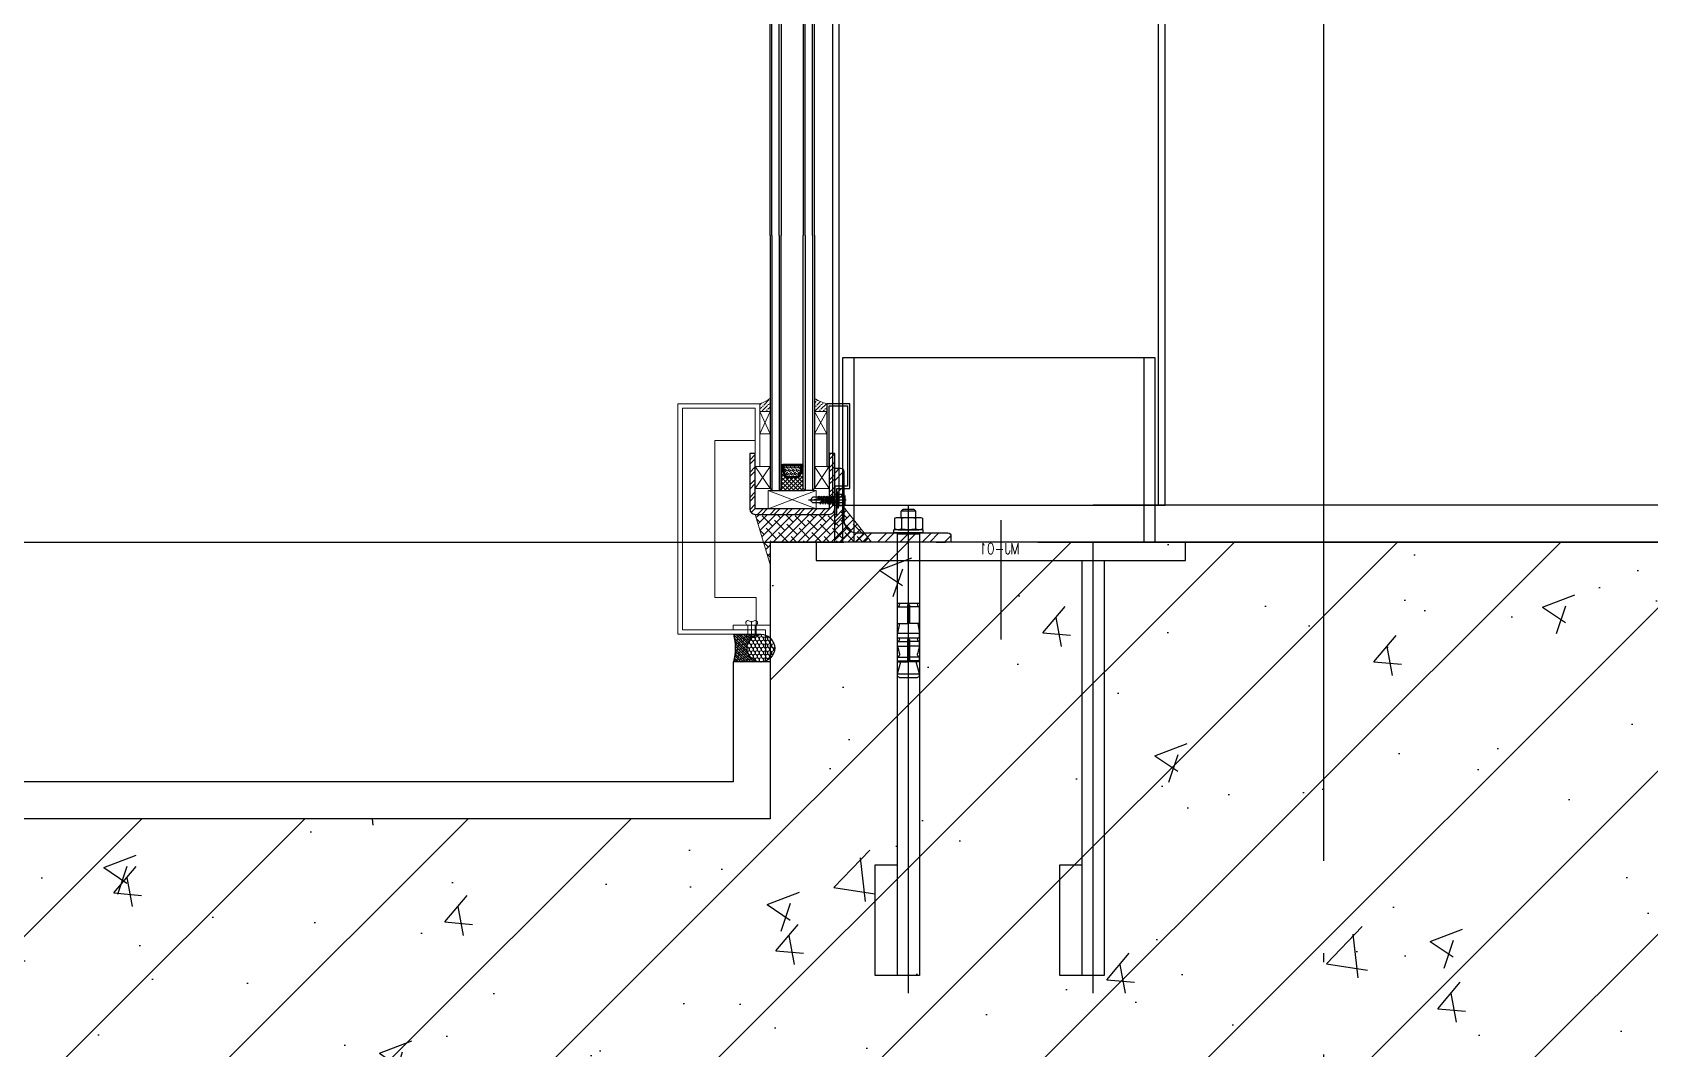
# Model space of a CAD drawing. Extents: x 6843040 to 15500510, y -6507076 to -4940511.
# Drawn here: x 7663522 to 7664399, y -6160819 to -6160268 of the extents above; entities that cross this region are included whole.
import ezdxf
from ezdxf.enums import TextEntityAlignment as Align

# ---------------------------------------------------------------- set-up
doc = ezdxf.new("R2010")
doc.units = 0
doc.header["$LTSCALE"] = 1000
doc.header["$MEASUREMENT"] = 0
for name, pattern in [('ACAD_ISO04W100', [30.5, 24, -3, 0.5, -3]), ('CENTER', [50.800000000000004, 31.75, -6.35, 6.35, -6.35]), ('CONTINOUS', [0]), ('DASHED', [0.75, 0.5, -0.25]), ('DOTE', [2.4200000000000004, 2, -0.2, 0.02, -0.2]), ('HIDDEN', [0.375, 0.25, -0.125])]:
    doc.linetypes.add(name, pattern=pattern)
for name, color, linetype, lineweight in [('002CEN', 1, 'CENTER', 13), ('003DOT', 253, 'HIDDEN', 13), ('009CON', 6, 'CONTINOUS', 15), ('Hatch（填充）', 8, 'Continuous', 5), ('LB', 31, 'CONTINOUS', 20)]:
    doc.layers.add(name, color=color, linetype=linetype, lineweight=lineweight)
for name, color, linetype in [('1', 1, 'Continuous'), ('40钢材投影', 40, 'Continuous'), ('DOTE', 8, 'DOTE'), ('E_LINE_1', 1, 'Continuous'), ('GC', 3, 'Continuous'), ('K-233-中心线', 233, 'CENTER'), ('K-8-五金件', 8, 'Continuous'), ('LT-dim 120', 253, 'Continuous'), ('LT-dim 50', 253, 'Continuous'), ('LT-Fill-玻璃1', 14, 'Continuous'), ('LT-文字标注', 7, 'Continuous'), ('LT-玻璃', 4, 'Continuous'), ('LT-细线', 1, 'Continuous'), ('LT-铝板', 31, 'Continuous'), ('PUB_HATCH', 8, 'Continuous'), ('XX', 8, 'DASHED'), ('密封胶填充', 111, 'Continuous'), ('批荡层', 213, 'Continuous'), ('泡沫棒填充', 71, 'Continuous'), ('金属填充', 9, 'Continuous'), ('钢立柱规格布置', 2, 'Continuous')]:
    doc.layers.add(name, color=color, linetype=linetype)
doc.styles.add('LT-文字标注', font='romans.shx', dxfattribs={"width": 0.8, "bigfont": 'gbhzfs.shx'})

# ---------------------------------------------------------------- blocks, each defined once
blk = doc.blocks.new('LT-BLK-20220127160324', base_point=(-28533.22878983965, -2765.200322864111))
at = {"color": 1, "linetype": 'ACAD_ISO04W100', "ltscale": 0.4}
for p, q in [((-28777.79650946474, -2715.166449711192), (-28533.22878983943, -2715.166449711192)), ((-28521.34176281607, -2765.200322864112), (-28586.01604931476, -2765.200322864112)), ((-28777.79650946474, -2815.200322864112), (-28533.22878983943, -2815.200322864112))]:
    blk.add_line(p, q, dxfattribs=at)
at = {"layer": 'GC', "color": 3}
blk.add_lwpolyline([(-28543.22878983943, -2865.200322864112), (-28543.22878983943, -2665.200322864112), (-28533.22878983943, -2665.200322864112), (-28533.22878983943, -2865.200322864112)], close=True, dxfattribs=at)
for points in [[(-28543.22878983943, -2709.166449711192), (-28768.22878983943, -2709.166449711192)], [(-28768.22878983943, -2709.166449711192), (-28768.22878983943, -2733.166449711192), (-28708.22878983943, -2733.166449711192), (-28708.22878983943, -2721.166449711192)], [(-28543.22878983943, -2809.200322864112), (-28768.22878983943, -2809.200322864112)], [(-28768.22878983943, -2809.200322864112), (-28768.22878983943, -2833.200322864112), (-28708.22878983943, -2833.200322864112), (-28708.22878983943, -2821.200322864112)]]:
    blk.add_lwpolyline(points, dxfattribs=at)
at = {"layer": 'GC', "ltscale": 3}
for points in [[(-28768.22878983943, -2721.166449711192), (-28543.22878983943, -2721.166449711192)], [(-28768.22878983943, -2821.200322864112), (-28543.22878983943, -2821.200322864112)]]:
    blk.add_lwpolyline(points, dxfattribs=at)
at = {"layer": 'LT-文字标注', "style": 'LT-文字标注', "width": 0.8}
blk.add_text('MJ-01', height=6, rotation=270, dxfattribs=at).set_placement((-28541.59687122377, -2776.851695046294), align=Align.BOTTOM_RIGHT)
blk = doc.blocks.new('*U179')
at = {"layer": '1'}
h = blk.add_hatch(dxfattribs=at)
h.set_pattern_fill('ANSI37', color=252, scale=0.1, angle=-180, style=0)
h.set_pattern_definition([(224.9999999999999, (1679562.560613633, -289717.7450616644), (0.2245064030267287, -0.2245064030267291), []), (314.9999999999999, (1679562.560613633, -289717.7450616644), (0.2245064030267291, 0.2245064030267286), [])])
h.paths.add_polyline_path([(-14.00086452462315, 18.00001763110049), (-14.00086452462315, 17.00001763110049), (-10.00086452462315, 17.00001763110049), (-10.00086452462315, 18.00001763110049)])
h.paths.add_polyline_path([(-14.00086452462315, 7.000017631100491), (-14.00086452462315, 6.000017631100491), (-10.00086452462315, 6.000017631100491), (-10.00086452462315, 7.000017631100491)])
h = blk.add_hatch(dxfattribs=at)
h.set_pattern_fill('ANSI37', color=252, scale=0.5, angle=-180, style=0)
h.set_pattern_definition([(224.9999999999999, (1679562.560613633, -289717.7450616644), (1.122532015133643, -1.122532015133645), []), (314.9999999999999, (1679562.560613633, -289717.7450616644), (1.122532015133645, 1.122532015133643), [])])
h.paths.add_polyline_path([(-7.000864524623154, 8.50001763110049), (-10.00086452462315, 7.000017631100491), (-10.00086452462315, 6.000017631100491), (-1.000864524623154, 6.000017631100491), (-0.0008432585706543705, 4.999996365222614), (-0.0008603557904791614, 19.00002179987496), (-1.000864524623154, 18.00001763110049), (-10.00086452462315, 18.00001763110049), (-10.00086452462315, 17.00001763110049), (-7.000864524623154, 15.50001763110049)])
h = blk.add_hatch(dxfattribs=at)
h.set_pattern_fill('HEX', color=252, scale=0.19, angle=-360.0000000000001, style=0)
h.set_pattern_definition([(360, (1679562.560613633, -289717.7450616644), (9.680894054106727e-16, 1.0448594), [0.60325, -1.2065]), (119.9999999999999, (1679562.560613633, -289717.7450616644), (-0.9048747837829667, -0.5224296999999988), [0.6032499999999971, -1.206499999999994]), (59.99999999999992, (1679563.163863633, -289717.7450616644), (-0.9048747837829658, 0.5224297000000009), [0.60325, -1.2065])])
edge = h.paths.add_edge_path()
edge.add_line((-10.11889851349011, 16.50001763110049), (-7.500864524623154, 15.30292986205313))
edge.add_line((-10.11889851325728, 16.50001763110049), (-13.50086452462315, 16.50001763110049))
edge.add_line((-13.50086452462315, 16.50001763110049), (-13.50086452462315, 7.500017631100491))
edge.add_line((-13.50086452462315, 7.500017631100491), (-10.11889851325728, 7.500017631100491))
edge.add_line((-10.11889851325728, 7.500017631100491), (-7.500864524623154, 8.80903462547576))
edge.add_line((-7.500864524623154, 8.80903462547576), (-7.500864524623154, 15.30292986205313))
at = {"color": 253}
for points in [[(-14.00086452462315, 18.00001763110049), (-14.00086452462315, 17.00001763110049), (-10.00086452462315, 17.00001763110049), (-10.00086452462315, 18.00001763110049)], [(-7.000864524623154, 8.50001763110049), (-10.00086452462315, 7.000017631100491), (-14.00086452462315, 7.000017631100491), (-14.00086452462315, 17.00001763110049), (-10.00086452462315, 17.00001763110049), (-7.000864524623154, 15.50001763110049)], [(-7.500864524623154, 15.19100063672522), (-7.500864524623154, 8.80903462547576), (-10.11889851325728, 7.500017631100491), (-13.50086452462315, 7.500017631100491), (-13.50086452462315, 16.50001763110049), (-10.11889851325728, 16.50001763110049)], [(-14.00086452462315, 6.000017631100491), (-14.00086452462315, 7.000017631100491), (-10.00086452462315, 7.000017631100491), (-10.00086452462315, 6.000017631100491)]]:
    blk.add_lwpolyline(points, close=True, dxfattribs=at)
blk.add_lwpolyline([(-10.00086452462315, 6.000017631100491), (-10.00086452462315, 7.000017631100491), (-7.000864524623154, 8.50001763110049), (-7.000864524623154, 15.50001763110049), (-10.00086452462315, 17.00001763110049), (-10.00086452462315, 18.00001763110049), (-1.000864524623154, 18.00001763110049), (-0.000864524623153784, 19.00001763110049), (-0.000864524623153784, 5.000017631100491), (-1.000864524623154, 6.000017631100491), (-10.00086452462315, 6.000017631100491)], dxfattribs=at)
at = {"layer": 'LT-玻璃', "color": 8}
for p, q in [((-138.199355840293, 23.00001763110049), (-0.0008645246417771091, 23.00001763110049)), ((-138.1993558402743, 19.00001763110049), (-0.000864524623153784, 19.00001763110049)), ((-138.1993558402743, 5), (-0.0008468935226630947, 5)), ((-138.1993558402783, 1.000386271683965), (-0.0008468935266137123, 1.000386271683965))]:
    blk.add_line(p, q, dxfattribs=at)
at = {"layer": 'LT-玻璃', "color": 150}
for points in [[(-138.199355840293, 24.00001763110049), (-1.000864524641777, 24.00001763110049), (-0.0008645246417771091, 23.00001763110049), (-0.000864524623153784, 19.00001763110049), (-1.000864524623154, 18.00001763110049), (-138.1993558402743, 18.00001763110049)], [(-138.1993558402783, 0), (-1.000846893526614, 0), (-0.0008468935266137123, 1), (-0.0008468935226630947, 5), (-1.000846893522663, 6), (-138.1993558402743, 6)]]:
    blk.add_lwpolyline(points, dxfattribs=at)
blk = doc.blocks.new('*U187')
at = {"layer": '002CEN', "ltscale": 5}
blk.add_line((-2.470786271884122, -7.1e-15), (7.154912196495848, -7.1e-15), dxfattribs=at)
at = {"layer": '003DOT', "ltscale": 5}
for p, q in [((1.137e-13, 1.999999999999992), (5.000000000000036, 1.999999999999992)), ((-5.68e-14, -2.000000000000007), (5.00000000000012, -2.000000000000007))]:
    blk.add_line(p, q, dxfattribs=at)
at = {"layer": '009CON'}
for p, q in [((-1.699999999999874, 1.089999999999996), (-1.700000000000017, -1.09000000000001)), ((-0.3828890285466002, 4.144999999999988), (2.842e-13, 4.144999999999988)), ((2.842e-13, 4.144999999999988), (-2.558e-13, -4.144999999999988)), ((6.49999999999995, -7.1e-15), (7.260859888279645, 1.439128983241921)), ((-0.3828890285466002, -4.145000000000003), (-2.558e-13, -4.144999999999988)), ((6.49999999999995, -7.1e-15), (7.260859888279645, -1.439128983241936))]:
    blk.add_line(p, q, dxfattribs=at)
for centre, radius, start, end in [((5.007748688829706, -7.1e-15), 6.799999999999999, 142.4423901337785, 170.5515263407792), ((6.199999999999967, 1.999999999999978), 1.199999999999999, 332.1348283377681, 179.9999999999992), ((5.007748688829706, -7.1e-15), 6.799999999999999, 189.4484736592125, 217.5576098662215), ((6.199999999999967, -1.999999999999992), 1.199999999999999, 180.0000000000008, 27.865171662232)]:
    blk.add_arc(centre, radius, start, end, dxfattribs=at)
blk = doc.blocks.new('LT-耐候密封胶缝')
at = {"layer": '密封胶填充'}
h = blk.add_hatch(dxfattribs=at)
h.set_pattern_fill('ANSI38', color=8, scale=0.04, angle=180, style=0)
h.set_pattern_definition([(225, (-9.094947017729282e-13, 5.820766091346741e-11), (0.04490128060534575, -0.04490128060534577), []), (315, (-9.094947017729282e-13, 5.820766091346741e-11), (0.1347038418160373, -0.04490128060534579), [0.15875, -0.09524999999999999])])
edge = h.paths.add_edge_path()
edge.add_line((0.4999999999990905, -1), (0.4999999999990903, -0.01966673684918463))
edge.add_arc((4.278217602404766e-07, 1.798028991906904), 1.885210156581904, 254.6198170668605, 285.38015596169396, ccw=False)
edge.add_line((-0.5000000000009095, -0.01966650143731385), (-0.5000000000319533, -0.9999999999643879))
edge.add_arc((-1.637090463191271e-11, -1), 0.5000000000155217, 0, 180, ccw=False)
at = {"layer": '泡沫棒填充'}
h = blk.add_hatch(dxfattribs=at)
h.set_pattern_fill('HONEY', color=8, scale=0.02666666666666666, angle=180, style=0)
h.set_pattern_definition([(180, (104.5532869425351, -12.93409662204795), (-0.127, -0.07332346666666664), [0.08466666666666667, -0.1693333333333333]), (299.9999999999999, (104.5532869425351, -12.93409662204795), (0.1269999848268748, -0.07332349294729043), [0.08466666666666663, -0.1693333333333333]), (240, (104.5532869425351, -12.93409662204795), (-1.517312520979541e-08, -0.146646959613957), [-0.1693333333333333, 0.08466666666666667])])
h.paths.add_polyline_path([(0.4999999999990905, -1.000000093015842, -1), (-0.5000000000009095, -0.9999999069259502, -1)])
at = {"layer": 'LT-细线'}
for points in [[(-0.5000000000009095, -0.9999999999417923), (-0.5000000000009095, -0.01966650143731385)], [(0.4999999999990905, -0.01966673682909459), (0.4999999999990905, -0.9999999999417923)]]:
    blk.add_lwpolyline(points, dxfattribs=at)
blk.add_lwpolyline([(-0.500000000007276, -0.01966650143731385, 0.1350290909618399), (0.4999999999918145, -0.01966673682909459, 0.1350290909618399)], format="xyb", dxfattribs=at)
blk.add_circle((-9.094947017729282e-13, -0.9999999999417923), 0.4999999999999999, dxfattribs=at)
blk = doc.blocks.new('L63×40×5角钢')
at = {"layer": '金属填充'}
h = blk.add_hatch(dxfattribs=at)
h.set_pattern_fill('ANSI32', color=256, scale=0.9, style=0)
h.set_pattern_definition([(45, (89.74907278387082, -929.7164257528657), (-6.061672881721679, 6.061672881721679), []), (45, (93.79018978387082, -929.7164257528657), (-6.061672881721679, 6.061672881721679), [])])
h.paths.add_polyline_path([(40.00000000000364, 3.333333333328483, 0.4142135623724557), (38.33333333333576, 5), (11.99999999998909, 5.000000000029104, -0.4142135623728255), (4.999999999996362, 12.0000000000291), (5, 61.33333333332848, 0.4142135623724557), (3.333333333332121, 63), (-1.4210854715202e-14, 63), (1.4210854715202e-14, 1.13686837721616e-13), (39.99999999999999, 1.13686837721616e-13)])
blk.add_lwpolyline([(40, 0), (40.00000000000364, 3.333333333328483, 0.4142135623724557), (38.33333333333576, 5), (11.99999999998909, 5.000000000029104, -0.4142135623728255), (4.999999999996362, 12.0000000000291), (5, 61.33333333332848, 0.4142135623724557), (3.333333333332121, 63), (0, 63), (0, 0)], format="xyb", close=True)
blk = doc.blocks.new('LT-BLK-20240808174652', base_point=(715380.5467993191, 47279.16908026493))
at = {"layer": '40钢材投影'}
for p, q in [((715386.1759720594, 47287.5690802649), (715374.9176418156, 47287.5690802649)), ((715377.571799319, 47291.88527825138), (715376.571799319, 47290.88527825138)), ((715376.571799319, 47290.88527825138), (715384.5217993191, 47290.88527825138)), ((715376.6217993195, 47287.5690802649), (715376.6217993196, 47290.88527825138)), ((715377.571799319, 47291.88527825138), (715383.5217993191, 47291.88527825138)), ((715380.5467993191, 47197.28580982419), (715380.5467993191, 47293.88527825138)), ((715383.5217993191, 47291.88527825138), (715384.5217993191, 47290.88527825138)), ((715384.5217993191, 47287.5690802649), (715384.5217993191, 47290.88527825138)), ((715372.5467993191, 47280.76908026491), (715388.5467993191, 47280.76908026491)), ((715372.5467993191, 47279.16908026493), (715372.5467993191, 47280.76908026491)), ((715372.5467993191, 47279.16908026493), (715388.5467993191, 47279.16908026493)), ((715373.0412534435, 47287.06630351593), (715373.0412534435, 47281.27185701393)), ((715386.1759720594, 47280.76908026491), (715374.9176418157, 47280.76908026491)), ((715376.7940301878, 47287.06630351593), (715376.7940301879, 47281.27185701393)), ((715384.2995836872, 47287.06630351593), (715384.2995836872, 47281.27185701393)), ((715388.0523604422, 47287.06630350976), (715388.0523604422, 47281.2718570201)), ((715388.5467993191, 47279.16908026493), (715388.5467993191, 47280.76908026491)), ((715386.446799319, 47278.66908026493), (715374.6467993191, 47278.66908026493)), ((715386.4467993191, 47241.11286000961), (715374.6467993191, 47241.11286000961)), ((715374.6467993191, 47239.11286000961), (715380.0467993191, 47239.11286000961)), ((715374.6467993191, 47230.11286000961), (715374.6467993191, 47239.11286000961)), ((715381.0467993191, 47240.11286000961), (715380.0467993191, 47240.11286000961)), ((715380.0467993191, 47240.11286000961), (715380.0467993191, 47230.11286000961)), ((715380.0467993191, 47240.11286000961), (715381.0467993191, 47240.11286000961)), ((715381.0467993191, 47240.11286000961), (715381.0467993191, 47230.11286000961)), ((715386.4467993191, 47239.11286000961), (715381.0467993191, 47239.11286000961)), ((715386.4467993191, 47230.11286000961), (715386.4467993191, 47239.11286000961)), ((715375.5861019944, 47230.11286000961), (715374.6467950987, 47224.78578588903)), ((715374.6467993191, 47230.11286000961), (715380.0467993191, 47230.11286000961)), ((715386.4467993191, 47230.11286000961), (715381.0467993191, 47230.11286000961)), ((715385.5074966438, 47230.11286000961), (715386.4468035395, 47224.78578588903)), ((715374.6467993191, 47222.28580982419), (715374.6467993191, 47224.78580982419)), ((715386.4467993191, 47224.78578588903), (715374.6467993191, 47224.78578588903)), ((715374.6467993191, 47217.78580982425), (715374.6467993191, 47220.28580982419)), ((715374.6467993191, 47217.78580982419), (715380.0467993191, 47217.78580982419)), ((715374.6467993191, 47217.78580982419), (715375.6048279653, 47213.65275029001)), ((715386.3467993191, 47222.28580982419), (715374.7467993192, 47222.28580982419)), ((715374.7467993192, 47220.28580982419), (715380.0467993191, 47220.28580982419)), ((715380.0467993191, 47221.28580982419), (715381.0467993191, 47221.28580982419)), ((715380.0467993191, 47221.28580982419), (715380.0467993191, 47209.28580982419)), ((715381.0467993191, 47221.28580982419), (715380.0467993191, 47221.28580982419)), ((715380.0467993191, 47221.28580982419), (715380.0467993191, 47209.28580982419)), ((715381.0467993191, 47221.28580982419), (715381.0467993191, 47209.28580982419)), ((715386.3467993191, 47220.28580982419), (715381.0467993191, 47220.28580982419)), ((715386.4467993191, 47217.78580982425), (715381.0467993191, 47217.78580982419)), ((715386.4467993191, 47217.78580982419), (715385.4887706729, 47213.65275029001)), ((715386.4467993191, 47222.28580982419), (715386.4467993191, 47224.78580982419)), ((715386.4467993191, 47217.78580982425), (715386.4467993191, 47220.28580982419)), ((715374.6467993191, 47211.78580982419), (715380.0467993191, 47211.78580982419)), ((715374.6467993191, 47209.78580982425), (715374.6467993191, 47211.78580982419)), ((715374.6467993191, 47209.78580982425), (715380.0467993191, 47209.78580982425)), ((715374.6467993191, 47209.78580982425), (715375.1467993191, 47209.28580982425)), ((715374.6467993191, 47202.76908026491), (715376.3929517418, 47209.28580982425)), ((715375.1467993191, 47209.28580982425), (715380.0467993191, 47209.28580982419)), ((715386.4467993191, 47211.78580982419), (715381.0467993191, 47211.78580982419)), ((715386.4467993191, 47209.78580982425), (715381.0467993191, 47209.78580982425)), ((715385.9467993191, 47209.28580982425), (715381.0467993191, 47209.28580982419)), ((715386.4467993191, 47202.76908026491), (715384.7006468964, 47209.28580982425)), ((715386.4467993191, 47209.78580982425), (715385.9467993191, 47209.28580982425)), ((715386.4467993191, 47209.78580982425), (715386.4467993191, 47211.78580982419)), ((715374.6467993191, 47201.76908026491), (715374.6467993191, 47202.76908026491)), ((715386.4467993191, 47202.76908026491), (715374.6467993191, 47202.76908026491)), ((715385.4467993191, 47200.76908026491), (715375.6467993191, 47200.76908026491)), ((715386.4467993191, 47201.76908026491), (715386.4467993191, 47202.76908026491))]:
    blk.add_line(p, q, dxfattribs=at)
blk.add_lwpolyline([(715386.4467993191, 47241.11286000961), (715386.446799319, 47278.66908026493), (715385.946799319, 47279.16908026493), (715375.1467993191, 47279.16908026493), (715374.6467993191, 47278.66908026493), (715374.6467993191, 47241.11286000961)], dxfattribs=at)
for centre, radius, start, end in [((715374.9176418156, 47283.81630352059), 3.752776744359426, 59.99999999993786, 120.0000000000622), ((715380.5468069375, 47273.31213837106), 14.25694189387083, 74.73851959513901, 105.261480404861), ((715386.1759720594, 47283.81630352059), 3.752776744359426, 59.99999999993786, 120.0000000000622), ((715374.9176418156, 47284.52185700928), 3.752776744359426, 239.9999999999378, 300.0000000000622), ((715380.5468069375, 47295.0260221588), 14.25694189387083, 254.738519595139, 285.261480404861), ((715386.1759720594, 47284.52185700928), 3.752776744359426, 239.9999999999378, 300.0000000000622), ((715374.6467993191, 47240.11286000961), 1, 270, 90), ((715386.4467993191, 47240.11286000961), 1, 90, 270), ((715374.6467993191, 47221.28580982419), 1, 270, 90), ((715386.4467993191, 47221.28580982419), 1, 90, 270), ((715374.0217993191, 47213.28580982419), 1.624999999999622, 292.61986494865, 13.05048525396534), ((715387.0717993191, 47213.28580982419), 1.624999999999622, 166.9495147460347, 247.38013505135), ((715375.6467993191, 47201.76908026491), 1, 180, 270), ((715385.4467993191, 47201.76908026491), 1, 270, 0)]:
    blk.add_arc(centre, radius, start, end, dxfattribs=at)
blk = doc.blocks.new('*U241')
at = {"layer": 'K-233-中心线', "linetype": 'CENTER'}
blk.add_line((0, 4.942561988593297), (0, -15.4), dxfattribs=at)
at = {"layer": 'K-8-五金件'}
for p, q in [((-4.399999999999636, 0.4500000000007276), (-4.399999999999636, 0)), ((4.399999999999636, 0), (-4.399999999999636, 0)), ((-4.100000000000364, 0.75), (-3.100000000000364, 1)), ((4.100000000000364, 0.75), (-4.100000000000364, 0.75)), ((-3.100000000000364, 3.850000000000364), (-3.100000000000364, 1)), ((3.100000000000364, 1), (-3.100000000000364, 1)), ((2.325000000000728, 4.25), (-2.325000000000728, 4.25)), ((-2.041306750315925, 0.75), (-1.549999999999272, 1)), ((-1.549999999999272, 3.850000000000364), (-1.549999999999272, 1)), ((-1.549999999999272, 0), (-1.549999999999272, -2.990192378863867)), ((1.549999999999272, 3.850000000000364), (1.549999999999272, 1)), ((2.151306750316508, 0.75), (1.549999999999272, 1)), ((1.549999999999272, 0), (1.549999999999272, -2.490192378863867)), ((3.100000000000364, 3.850000000000364), (3.100000000000364, 1)), ((4.100000000000364, 0.75), (3.100000000000364, 1)), ((4.399999999999636, 0.4500000000007276), (4.399999999999636, 0)), ((-2.110000000000582, -1.899999999999636), (2.110000000000582, -1.399999999999636)), ((-2.110000000000582, -1.899999999999636), (-1.549999999999272, -1.590192378864231)), ((-2.110000000000582, -1.899999999999636), (-1.549999999999272, -2.209807621135042)), ((-2.110000000000582, -3.299999999999272), (2.110000000000582, -2.799999999999272)), ((-2.110000000000582, -3.299999999999272), (-1.549999999999272, -2.990192378863867)), ((-2.110000000000582, -3.299999999999272), (-1.549999999999272, -3.609807621134678)), ((-2.110000000000582, -4.699999999999273), (2.110000000000582, -4.199999999999273)), ((-2.110000000000582, -4.699999999999273), (-1.549999999999272, -4.390192378863867)), ((-2.110000000000582, -4.699999999999273), (-1.549999999999272, -5.009807621134678)), ((-2.110000000000582, -6.099999999998909), (2.110000000000582, -5.599999999998909)), ((-2.110000000000582, -6.099999999998909), (-1.549999999999272, -5.790192378863503)), ((-2.110000000000582, -6.099999999998909), (-1.549999999999272, -6.409807621134314)), ((-2.110000000000582, -7.500000000000364), (2.110000000000582, -7.000000000000364)), ((-2.110000000000582, -7.500000000000364), (-1.549999999999272, -7.190192378864959)), ((-2.110000000000582, -7.500000000000364), (-1.549999999999272, -7.80980762113577)), ((-2.110000000000582, -8.9), (-1.549999999999272, -8.590192378864595)), ((-1.549999999999272, -1.590192378864231), (1.549999999999272, -1.090192378864231)), ((-1.549999999999272, -2.209807621135042), (1.549999999999272, -1.709807621135042)), ((-1.549999999999272, -2.990192378863867), (1.549999999999272, -2.490192378863867)), ((-1.549999999999272, -3.609807621134678), (1.549999999999272, -3.109807621134678)), ((-1.549999999999272, -3.609807621134678), (-1.549999999999272, -4.390192378863503)), ((-1.549999999999272, -4.390192378863867), (1.549999999999272, -3.890192378863867)), ((-1.549999999999272, -5.009807621134678), (1.549999999999272, -4.509807621134678)), ((-1.549999999999272, -5.009807621134678), (-1.549999999999272, -5.790192378863503)), ((-1.549999999999272, -5.790192378863503), (1.549999999999272, -5.290192378863503)), ((-1.549999999999272, -6.409807621134314), (1.549999999999272, -5.909807621134314)), ((-1.549999999999272, -6.409807621134314), (-1.549999999999272, -7.190192378864959)), ((-1.549999999999272, -7.190192378864959), (1.549999999999272, -6.690192378864959)), ((-1.549999999999272, -7.80980762113577), (1.549999999999272, -7.30980762113577)), ((-1.549999999999272, -7.80980762113577), (-1.549999999999272, -8.590192378864595)), ((-1.549999999999272, -8.590192378864595), (-0.9946989986692643, -8.491031485770145)), ((0.5619885887190321, -8.239837273735612), (1.549999999999272, -8.090192378864595)), ((0.7141825614198751, -8.553488843050582), (2.110000000000582, -8.4)), ((0.7141825614198751, -8.832275020881207), (1.549999999999272, -8.709807621135406)), ((1.549999999999272, -0.3098076211354055), (1.549999999999272, -2.490192378863867)), ((2.110000000000582, -1.399999999999636), (1.549999999999272, -1.090192378864231)), ((2.110000000000582, -1.399999999999636), (1.549999999999272, -1.709807621135042)), ((2.110000000000582, -2.799999999999272), (1.549999999999272, -2.490192378863867)), ((2.110000000000582, -2.799999999999272), (1.549999999999272, -3.109807621134678)), ((1.549999999999272, -3.109807621134678), (1.549999999999272, -3.890192378863503)), ((2.110000000000582, -4.199999999999273), (1.549999999999272, -3.890192378863867)), ((2.110000000000582, -4.199999999999273), (1.549999999999272, -4.509807621134678)), ((1.549999999999272, -4.509807621134678), (1.549999999999272, -5.290192378863503)), ((2.110000000000582, -5.599999999998909), (1.549999999999272, -5.290192378863503)), ((2.110000000000582, -5.599999999998909), (1.549999999999272, -5.909807621134314)), ((1.549999999999272, -5.909807621134314), (1.549999999999272, -6.690192378864959)), ((2.110000000000582, -7.000000000000364), (1.549999999999272, -6.690192378864959)), ((2.110000000000582, -7.000000000000364), (1.549999999999272, -7.30980762113577)), ((1.549999999999272, -7.30980762113577), (1.549999999999272, -8.090192378864595)), ((2.110000000000582, -8.4), (1.549999999999272, -8.090192378864595)), ((2.110000000000582, -8.4), (1.549999999999272, -8.709807621135406)), ((1.549999999999272, -8.709807621135406), (1.549999999999272, -9.490192378864231)), ((-2.110000000000582, -8.9), (-1.141147094092958, -8.783938796498115)), ((-2.110000000000582, -8.9), (-1.549999999999272, -9.209807621135406)), ((-1.549999999999272, -9.209807621135406), (-1.334865735341737, -9.171390788160716)), ((-1.549999999999272, -9.209807621135406), (-1.549999999999272, -13.00000000000036)), ((0, -14.4), (-1.549999999999272, -13.00000000000036)), ((0, -14.4), (1.549999999999272, -13.00000000000036)), ((0.7141825614198751, -9.612659778611851), (1.549999999999272, -9.490192378864231)), ((0.7141825614198751, -9.953488843052037), (2.110000000000582, -9.799999999999637)), ((0.7141825614198751, -10.23227502088266), (1.549999999999272, -10.10980762113504)), ((2.110000000000582, -9.799999999999637), (1.549999999999272, -9.490192378864231)), ((2.110000000000582, -9.799999999999637), (1.549999999999272, -10.10980762113504)), ((1.549999999999272, -10.10980762113504), (1.549999999999272, -13.00000000000036))]:
    blk.add_line(p, q, dxfattribs=at)
blk.add_lwpolyline([(0, -14.4), (0.7141825614198751, -10.23227502088266), (0.7141825614198751, -8.500899293751354, 0.4176573264866609), (0.4106596181591158, -8.200919979679748, 0.09706246058353715), (-0.9946989986692643, -8.491031485770145), (-1.549999999999272, -9.601675652739141)], format="xyb", dxfattribs=at)
for centre, radius, start, end in [((-4.100000000000364, 0.4500000000007276), 0.3, 90, 180), ((-2.325000000000728, 3.299218750000364), 0.9507812499999939, 35.40085557735572, 144.5991444226443), ((0, 1.046875), 3.203124999999813, 61.05941179989663, 118.9405882001034), ((2.325000000000728, 3.299218750000364), 0.9507812499999881, 35.40085557735572, 144.5991444226443), ((4.100000000000364, 0.4500000000007276), 0.3, 0, 90)]:
    blk.add_arc(centre, radius, start, end, dxfattribs=at)
blk = doc.blocks.new('*U262')
at = {"layer": 'GC', "color": 8, "linetype": 'HIDDEN', "ltscale": 20}
for p, q in [((35.19215967478931, -333.798217468835), (35.19215967478931, 402.4611362301202)), ((208.1921596757206, -333.7982174692424), (208.1921596757206, 402.4611362297127))]:
    blk.add_line(p, q, dxfattribs=at)
at = {"layer": 'LT-玻璃', "color": 8}
for p, q in [((-1.307471684452594, -333.7982174685148), (-1.307471684452594, -7.500300125999274)), ((2.692142043921649, -333.7982174685148), (2.692142043921649, -7.500300125999274)), ((16.69215967478931, -333.7982174685148), (16.69215967478931, -7.500317757099765)), ((20.69215967478931, -333.798217468544), (20.69215967478931, -7.500317757128869))]:
    blk.add_line(p, q, dxfattribs=at)
at = {"layer": 'LT-玻璃', "color": 150}
for points in [[(-2.307857956078351, -333.7982174685148), (-2.307857956078351, -8.500300125999274), (-1.307857956078351, -7.500300125999274), (2.692142043921649, -7.500300125999274), (3.692142043921649, -8.500300125999274), (3.692142043921649, -333.7982174685148)], [(21.69215967478931, -333.798217468544), (21.69215967478931, -8.500317757128869), (20.69215967478931, -7.500317757128869), (16.69215967478931, -7.500317757099765), (15.69215967478931, -8.500317757099765), (15.69215967478931, -333.7982174685148)]]:
    blk.add_lwpolyline(points, dxfattribs=at)
at = {"layer": 'LT-铝板'}
for p, q in [((31.69215967572063, -333.7982174687768), (31.69215967572063, 402.4611362301784)), ((211.692159676652, -333.7982174686022), (211.692159676652, 402.461136230353))]:
    blk.add_line(p, q, dxfattribs=at)

msp = doc.modelspace()

# ---------------------------------------------------------------- hatches: boundary and pattern name
at = {"layer": 'Hatch（填充）'}
h = msp.add_hatch(dxfattribs=at)
h.set_pattern_fill('ANSI36', color=256, scale=0.5)
h.set_pattern_definition([(45, (7715042.696235144, -6043305.508554134), (0.8418990113502336, 3.086963041617522), [3.96875, -0.79375, 0, -0.79375])])
edge = h.paths.add_edge_path()
edge.add_arc((7663911.0256361, -6160446.897830378), 23.35970867032505, 283.72926467545744, 285.75932756257674, ccw=False)
edge.add_line((7663916.569697336, -6160469.590106028), (7663916.569697336, -6160473.88875247))
edge.add_line((7663916.569697336, -6160473.88875247), (7663917.370065951, -6160473.88875247))
edge.add_line((7663917.370065951, -6160473.88875247), (7663917.370065951, -6160469.379471756))
edge = h.paths.add_edge_path()
edge.add_line((7663922.069697336, -6160466.729626599), (7663922.069697334, -6160473.88875247))
edge.add_line((7663922.069697334, -6160473.88875247), (7663917.370065951, -6160473.88875247))
edge.add_line((7663917.370065951, -6160473.88875247), (7663917.370065951, -6160469.379471756))
edge.add_arc((7663910.61289735, -6160451.902862311), 18.73742792305265, 291.1385307851949, 307.693647311605)
h = msp.add_hatch(dxfattribs=at)
h.set_pattern_fill('ANSI36', color=256, scale=0.5)
h.set_pattern_definition([(45, (7715039.996235144, -6043305.508554134), (0.8418990113502336, 3.086963041617522), [3.96875, -0.79375, 0, -0.79375])])
h.paths.add_polyline_path([(7663946.069697334, -6160466.729626599, 0.07054231761861118), (7663952.069328721, -6160469.379471756), (7663952.069328721, -6160473.88875247), (7663946.069697334, -6160473.88875247)])
h.paths.add_polyline_path([(7663952.069328721, -6160469.379471756, 0.008858052022390544), (7663952.869697335, -6160469.590106028), (7663952.869697335, -6160473.88875247), (7663952.069328721, -6160473.88875247)])
h = msp.add_hatch(dxfattribs=at)
h.set_pattern_fill('ANSI32', color=256, scale=0.5)
h.set_pattern_definition([(45, (7715041.996235144, -6043337.39730358), (-3.367596045400933, 3.367596045400933), []), (45, (7715044.241300144, -6043337.39730358), (-3.367596045400933, 3.367596045400933), [])])
edge = h.paths.add_edge_path()
edge.add_line((7663954.06969734, -6160529.590019463), (7663914.06969734, -6160529.590019463))
edge.add_arc((7663914.06969734, -6160526.590019462), 3.000000000873115, 180.0000000166753, 269.99999998221307, ccw=False)
edge.add_line((7663911.06969734, -6160526.590019463), (7663911.06969734, -6160496.590019463))
edge.add_line((7663911.06969734, -6160496.590019463), (7663914.06969734, -6160496.590019463))
edge.add_line((7663914.069697338, -6160496.590019463), (7663914.069697338, -6160526.590019463))
edge.add_line((7663914.069697338, -6160526.590019463), (7663954.06969734, -6160526.590019463))
edge.add_line((7663954.06969734, -6160526.590019463), (7663954.06969734, -6160496.590019463))
edge.add_line((7663954.06969734, -6160496.590019463), (7663957.06969734, -6160496.590019463))
edge.add_line((7663957.06969734, -6160496.590019463), (7663957.06969734, -6160526.590019463))
edge.add_arc((7663954.069697338, -6160526.590019462), 3.000000000931323, 270.00000001778693, 359.99999998221307, ccw=False)
h = msp.add_hatch(dxfattribs=at)
h.set_pattern_fill('ANSI38', color=256)
h.set_pattern_definition([(45, (7715121.995684572, -6043305.508554134), (-2.245064030267288, 2.245064030267288), []), (135, (7715121.995684572, -6043305.508554134), (-6.735192090801864, 2.245064030267289), [7.9375, -4.7625])])
edge = h.paths.add_edge_path()
edge.add_line((7663976.980667715, -6160544.590019462), (7663968.068779864, -6160533.388213728))
edge.add_line((7663976.980667715, -6160544.590019463), (7663968.068779864, -6160544.590019463))
edge.add_line((7663968.068779864, -6160544.590019463), (7663968.068779864, -6160533.388213729))
edge = h.paths.add_edge_path()
edge.add_line((7663922.069620994, -6160544.590019463), (7663968.068779864, -6160544.590019463))
edge.add_line((7663922.069620992, -6160544.590019463), (7663922.069624816, -6160556.706484769))
edge.add_line((7663922.069624816, -6160556.706484769), (7663914.069147621, -6160529.590019463))
edge.add_line((7663914.069147621, -6160529.590019463), (7663958.069147621, -6160529.590019463))
edge.add_arc((7663958.05695792, -6160526.551526055), 3.038517858330111, 270.2298555613888, 352.4520143723195)
edge.add_line((7663961.069147621, -6160526.950655092), (7663961.069147621, -6160524.590019463))
edge.add_line((7663961.069147621, -6160524.590019463), (7663968.068779864, -6160533.388213729))
edge.add_line((7663968.068779864, -6160533.388213728), (7663968.068779864, -6160544.590019462))
at = {"layer": 'PUB_HATCH'}
h = msp.add_hatch(dxfattribs=at)
h.set_pattern_fill('钢筋混凝土', color=256, scale=25, style=0)
h.set_pattern_definition([(45, (6437.5, 0), (-44.19417382415921, 44.19417382415922), []), (49.99999999999999, (6437.5, 0), (179.3150456501884, -15.68803374564878), [18.75, -206.25]), (355, (6437.5, 0), (-34.68783340325, 188.048033425003), [15, -165]), (100.4514, (6452.442920000292, -1.307334999553859), (144.6273454285054, 172.3598855152384), [15.9350475, -175.285528]), (46.18420000000002, (6437.5, 50), (266.8102621564111, -41.37975358225452), [28.12499999999999, -309.3749999999998]), (96.6356, (6459.734186249785, 46.55167325027287), (233.6656763871758, 243.5294677251104), [23.902572, -262.92825]), (351.1842, (6437.5, 50), (233.6654862834068, 243.5296502313311), [22.5, -247.5]), (21, (6462.5, 37.5), (149.2267630296154, -100.6547226663347), [18.75, -206.25]), (326.0000000000001, (6462.5, 37.5), (60.82883298039543, 181.2875112617133), [15, -165]), (71.4514, (6474.935558250174, 29.11209850013256), (210.0556571453725, 80.6326241774881), [15.9350475, -175.285528]), (37.50000000000001, (6437.5, 0), (3.039963829322667, 83.22346345782788), [0, -163, 0, -167.5, 0, -165.625]), (7.499999999999999, (6437.5, 0), (65.76738436053715, 98.60292797059006), [0, -95.5, 0, -159.25, 0, -63.125]), (327.5, (6381.75, 0), (133.4556090431022, -5.638717933594939), [0, -62.5, 0, -195, 0, -258.75]), (317.5, (6356.75, 0), (145.7965423355966, 25.02624558307943), [0, -81.25, 0, -129.5, 0, -183.75])])
h.paths.add_polyline_path([(7663022.06969732, -6160824.59362844), (7664222.069697326, -6160824.59362844), (7664222.06969732, -6161544.593628443), (7664622.06969732, -6161544.593628443), (7664622.06969732, -6160674.593628441), (7665106.054242319, -6160674.593628441), (7665106.054242319, -6160544.59362844), (7663922.069697327, -6160544.59362844), (7663922.069697327, -6160694.59362844), (7662922.06969732, -6160694.59362844), (7662922.06969732, -6160344.59362844), (7662722.06969732, -6160344.59362844), (7662722.06969732, -6161544.59362844), (7663022.06969732, -6161544.59362844)])

# ---------------------------------------------------------------- linework, layer by layer
at = {"layer": 'DOTE', "ltscale": 0.25}
msp.add_line((7664222.06969732, -6181287.378104178), (7664222.06969732, -6150444.593628439), dxfattribs=at)
at = {"layer": 'DOTE', "linetype": 'DOTE', "ltscale": 0.25}
msp.add_lwpolyline([(7661647.06969732, -6160544.593628439), (7665106.054242319, -6160544.593628441)], dxfattribs=at)
at = {"layer": 'E_LINE_1'}
msp.add_lwpolyline([(7663022.06969732, -6160824.59362844), (7664222.069697326, -6160824.59362844), (7664222.06969732, -6161544.593628443), (7664622.06969732, -6161544.593628443), (7664622.06969732, -6160674.593628441), (7665106.054242319, -6160674.593628441), (7665106.054242319, -6160544.59362844), (7663922.069697327, -6160544.59362844), (7663922.069697327, -6160694.59362844), (7662922.06969732, -6160694.59362844), (7662922.06969732, -6160344.59362844), (7662722.06969732, -6160344.59362844), (7662722.06969732, -6161544.59362844), (7663022.06969732, -6161544.59362844), (7663022.06969732, -6160824.59362844)], dxfattribs=at)
at = {"layer": 'GC', "color": 8, "linetype": 'HIDDEN', "ltscale": 20}
for p, q in [((7663959.569714964, -6160524.590019463), (7663959.569714964, -6160378.391528146)), ((7664132.569714968, -6160524.590019463), (7664132.569714968, -6160378.391528146))]:
    msp.add_line(p, q, dxfattribs=at)
at = {"layer": 'GC'}
msp.add_lwpolyline([(7663958.269697336, -6160529.590019463), (7663958.269697336, -6160515.51129072), (7663965.269697336, -6160515.51129072), (7663965.269697336, -6160469.590106028), (7663952.869697337, -6160469.590106028), (7663952.869697337, -6160503.590019463), (7663954.069697336, -6160503.590019463), (7663954.069697336, -6160470.790106028), (7663964.069697336, -6160470.790106028), (7663964.069697336, -6160514.31129072), (7663957.069697336, -6160514.31129072), (7663957.069697336, -6160529.590019463)], close=True, dxfattribs=at)
msp.add_lwpolyline([(7663954.06969734, -6160529.590019463, 0.4142135623752261), (7663957.06969734, -6160526.590019463), (7663957.06969734, -6160496.590019463), (7663954.06969734, -6160496.590019463), (7663954.06969734, -6160526.590019463), (7663914.06969734, -6160526.590019463), (7663914.06969734, -6160496.590019463), (7663911.06969734, -6160496.590019463), (7663911.06969734, -6160526.590019463, 0.4142135623752261), (7663914.06969734, -6160529.590019463)], format="xyb", close=True, dxfattribs=at)
at = {"layer": 'Hatch（填充）'}
for p, q in [((7663922.069697336, -6160473.88875247), (7663916.569697336, -6160485.88875247)), ((7663922.069697336, -6160485.88875247), (7663916.569697336, -6160473.88875247)), ((7663946.069697334, -6160473.88875247), (7663952.869697335, -6160485.88875247)), ((7663946.069697334, -6160485.88875247), (7663952.869697335, -6160473.88875247)), ((7663922.069697338, -6160503.590019465), (7663914.069697338, -6160515.590019465)), ((7663922.069697338, -6160515.590019465), (7663914.069697338, -6160503.590019465)), ((7663946.069697334, -6160503.590019465), (7663954.069697334, -6160515.590019465)), ((7663946.069697334, -6160515.590019465), (7663954.069697334, -6160503.590019465)), ((7663947.069697336, -6160516.590019463), (7663921.069697336, -6160526.590019463)), ((7663921.069697336, -6160516.590019463), (7663947.069697336, -6160526.590019463)), ((7663961.069147621, -6160524.590019463), (7663976.980667715, -6160544.590019463)), ((7663922.069624816, -6160556.706484769), (7663914.069147621, -6160529.590019463))]:
    msp.add_line(p, q, dxfattribs=at)
for points in [[(7663922.069697336, -6160485.88875247), (7663916.569697336, -6160485.88875247), (7663916.569697336, -6160473.88875247), (7663922.069697336, -6160473.88875247)], [(7663946.069697334, -6160485.88875247), (7663952.869697335, -6160485.88875247), (7663952.869697335, -6160473.88875247), (7663946.069697334, -6160473.88875247)], [(7663922.069697338, -6160515.590019465), (7663914.069697338, -6160515.590019465), (7663914.069697338, -6160503.590019465), (7663922.069697338, -6160503.590019465)], [(7663946.069697334, -6160515.590019465), (7663954.069697334, -6160515.590019465), (7663954.069697334, -6160503.590019465), (7663946.069697334, -6160503.590019465)], [(7663947.069697336, -6160526.590019463), (7663921.069697336, -6160526.590019463), (7663921.069697336, -6160516.590019463), (7663947.069697336, -6160516.590019463)]]:
    msp.add_lwpolyline(points, close=True, dxfattribs=at)
msp.add_lwpolyline([(7663914.069697336, -6160489.590095), (7663892.070198107, -6160489.589997952), (7663892.070198107, -6160574.589893755), (7663914.570192796, -6160574.589893755)], dxfattribs=at)
for centre, radius, start, end in [((7663911.82342706, -6160453.746378104), 16.53937109051851, 286.6765215141787, 308.2802041890961), ((7663958.413758571, -6160446.897830378), 23.35970867034916, 238.1003013977349, 256.2707353317858)]:
    msp.add_arc(centre, radius, start, end, dxfattribs=at)
at = {"layer": 'LB'}
for points in [[(7663914.069697336, -6160503.590019463), (7663916.569697336, -6160503.590019463), (7663916.569697336, -6160469.590106028), (7663872.070198107, -6160469.589997952), (7663872.070198107, -6160594.589893755), (7663914.570192796, -6160594.589893755), (7663914.570192796, -6160574.589893755)], [(7663914.069697336, -6160503.59003049), (7663914.069697336, -6160472.09010331), (7663874.570198107, -6160472.089997952), (7663874.570198107, -6160592.089893755), (7663914.570192796, -6160592.089893755)]]:
    msp.add_lwpolyline(points, dxfattribs=at)
msp.add_lwpolyline([(7663902.070192796, -6160589.58985983), (7663902.070192796, -6160592.089893755), (7663919.570192796, -6160592.089893755), (7663919.570192796, -6160609.58985983), (7663922.070192796, -6160609.58985983), (7663922.070192796, -6160589.58985983)], close=True, dxfattribs=at)
at = {"layer": 'LT-dim 50', "ltscale": 1000}
msp.add_line((7663922.069708201, -6160609.589886158), (7663902.069726561, -6160609.589886158), dxfattribs=at)
at = {"layer": 'LT-铝板'}
for p, q in [((7663956.069714968, -6160524.590019463), (7663956.069714968, -6160378.391528146)), ((7664136.069714968, -6160524.590019463), (7664136.069714968, -6160378.391528146)), ((7663956.069714968, -6160524.590019463), (7664136.069714968, -6160524.590019463))]:
    msp.add_line(p, q, dxfattribs=at)
at = {"layer": 'XX', "linetype": 'HIDDEN', "ltscale": 2}
for points in [[(7664130.569714968, -6160544.590019463), (7663961.569714964, -6160544.590019463), (7663961.569714964, -6160444.590019463), (7664130.569714968, -6160444.590019463)], [(7664124.569714968, -6160544.590019463), (7663967.569714964, -6160544.590019463), (7663967.569714964, -6160444.590019463), (7664124.569714968, -6160444.590019463)]]:
    msp.add_lwpolyline(points, close=True, dxfattribs=at)
at = {"layer": '批荡层'}
msp.add_line((7665106.054242319, -6160524.593628441), (7664097.069703666, -6160524.593628441), dxfattribs=at)
msp.add_lwpolyline([(7663902.07187951, -6160609.589893713), (7663902.069690646, -6160674.59362844), (7662942.06969732, -6160674.59362844)], dxfattribs=at)

# ---------------------------------------------------------------- block references
msp.add_blockref('*U262', (7663924.377555293, -6160044.593310677))
at = {"xscale": -1, "rotation": 270}
msp.add_blockref('*U187', (7663912.070192796, -6160594.589893756), dxfattribs=at)
at = {"layer": 'GC', "xscale": -1, "rotation": 270}
msp.add_blockref('L63×40×5角钢', (7663957.06969734, -6160544.590019463), dxfattribs=at)
at = {"layer": 'K-8-五金件', "extrusion": (0, 0, -1), "zscale": -1, "rotation": 90.00000000000001}
msp.add_blockref('*U241', (-7663958.269697337, -6160521.850020507), dxfattribs=at)
at = {"layer": 'LT-dim 120', "xscale": -1}
msp.add_blockref('LT-BLK-20240808174652', (7663997.069697336, -6160539.590019459), dxfattribs=at)
at = {"layer": 'LT-dim 50', "xscale": -1, "rotation": 270}
msp.add_blockref('LT-BLK-20220127160324', (7664047.069697336, -6160544.590019463), dxfattribs=at)
at = {"layer": 'LT-Fill-玻璃1', "xscale": 14.99939610215067, "yscale": 14.99939610215067, "zscale": 14.99939610215067, "rotation": 90.00147550855304}
msp.add_blockref('LT-耐候密封胶缝', (7663902.070053914, -6160602.090195706), dxfattribs=at)
at = {"layer": '钢立柱规格布置', "xscale": -1, "rotation": 90}
msp.add_blockref('*U179', (7663946.069714968, -6160516.590883987), dxfattribs=at)

doc.saveas('drawing.dxf')
